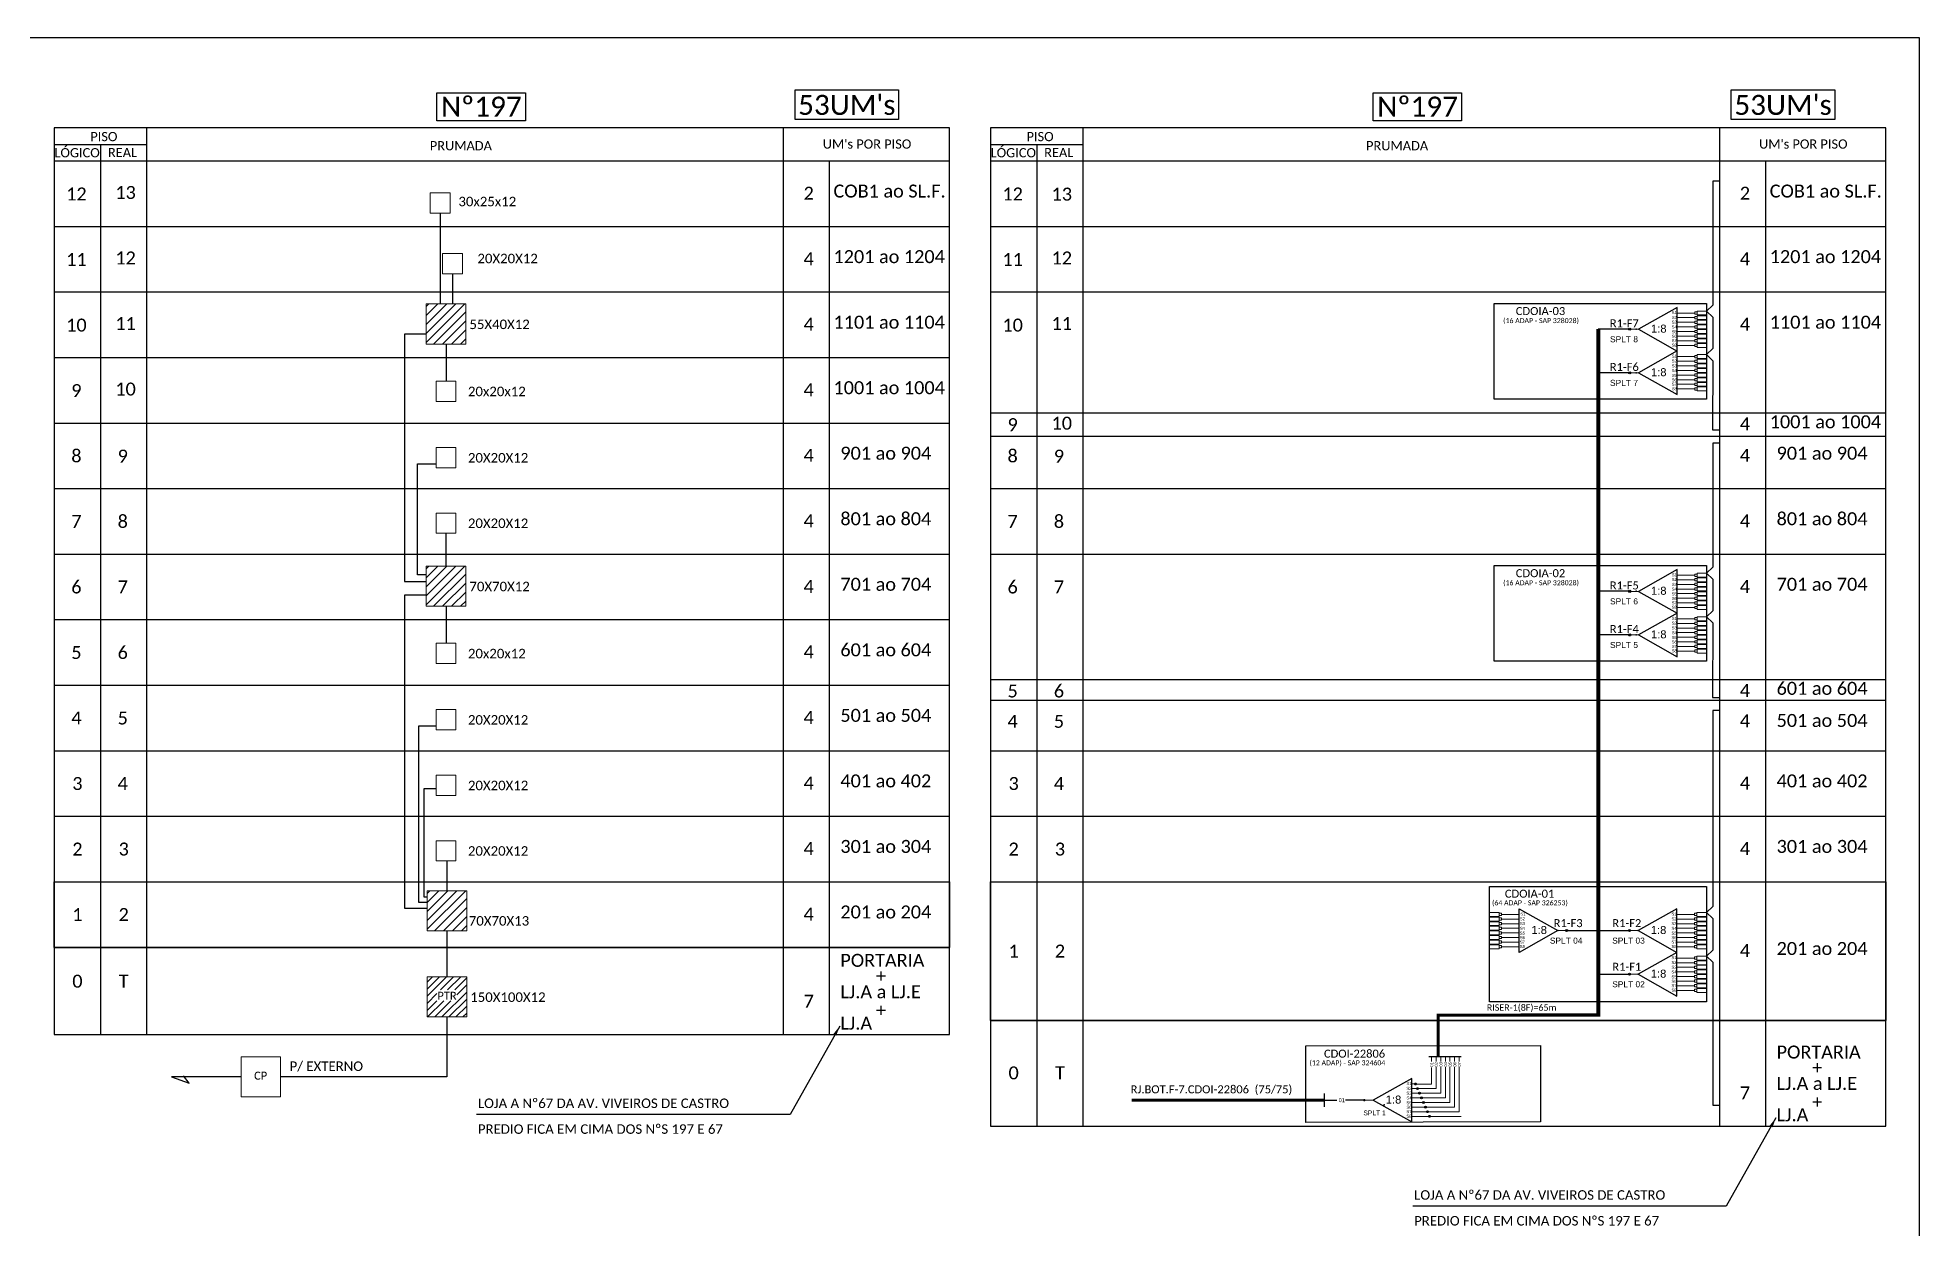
# Model space of a CAD drawing. Header units: metres. Extents: x -1286 to -445, y -500 to 94.
# Drawn here: x -915.4 to -445.1, y -203.3 to 94.2 of the extents above; entities that cross this region are included whole.
import ezdxf
from ezdxf.enums import TextEntityAlignment as Align

# ---------------------------------------------------------------- set-up
doc = ezdxf.new("R2010")
doc.units = ezdxf.units.M
doc.styles.add('ARIAL', font='arial.ttf')
doc.styles.add('WMF-Calibri0', font='calibri.ttf')
doc.linetypes.add('RESERVA', pattern='A,0.5,-0.15,["RESERVA",Standard,S=0.18,R=0,X=0,Y=-0.1],-1.3', length=1.95)
doc.dimstyles.new('ISO-25', dxfattribs={"dimtxt": 2.5, "dimasz": 2.5, "dimexe": 1.25, "dimexo": 0.625, "dimtad": 1, "dimtxsty": 'Standard', "dimcen": 2.5, "dimadec": 0, "dimazin": 0, "dimtfac": 1, "dimtmove": 0, "dimatfit": 3, "dimfxl": 1, "dimarcsym": 0})

# ---------------------------------------------------------------- blocks, each defined once
blk = doc.blocks.new('SPLITTER_')
blk.add_point((0, 0))
at = {"style": 'ARIAL', "flags": 4}
blk.add_attdef('SPLT', (0, -3.26), '', height=1.5, dxfattribs=at)
blk = doc.blocks.new('SPLT_1-8_DIV_DIR')
h = blk.add_hatch(color=3)
h.dxf.hatch_style = 1
edge = h.paths.add_edge_path()
edge.add_arc((12.77, 4.04), 0.242, 0, 360)
h = blk.add_hatch(color=3)
h.dxf.hatch_style = 1
edge = h.paths.add_edge_path()
edge.add_arc((13.27, 2.88), 0.242, 0, 360)
h = blk.add_hatch(color=3)
h.dxf.hatch_style = 1
edge = h.paths.add_edge_path()
edge.add_arc((13.77, 1.73), 0.242, 0, 360)
h = blk.add_hatch(color=3)
h.dxf.hatch_style = 1
edge = h.paths.add_edge_path()
edge.add_arc((14.27, 0.58), 0.242, 0, 360)
h = blk.add_hatch(color=3)
h.dxf.hatch_style = 1
edge = h.paths.add_edge_path()
edge.add_arc((14.77, -0.58), 0.242, 0, 360)
h = blk.add_hatch(color=3)
h.dxf.hatch_style = 1
edge = h.paths.add_edge_path()
edge.add_arc((15.27, -1.73), 0.242, 0, 360)
h = blk.add_hatch(color=3)
h.dxf.hatch_style = 1
edge = h.paths.add_edge_path()
edge.add_arc((15.77, -2.88), 0.242, 0, 360)
h = blk.add_hatch(color=3)
h.dxf.hatch_style = 1
edge = h.paths.add_edge_path()
edge.add_arc((16.27, -4.04), 0.242, 0, 360)
at = {"color": 1}
blk.add_lwpolyline([(11.89, 5.45), (2.22, 0), (11.89, -5.45), (11.89, 5.45)], dxfattribs=at)
at = {"color": 1, "lineweight": 0}
blk.add_lwpolyline([(2.22, 0), (0, 0)], dxfattribs=at)
at = {"color": 7, "lineweight": 0}
for points in [[(12.77, 4.04), (11.89, 4.04)], [(11.89, 2.88), (13.27, 2.88)], [(11.89, 1.73), (13.77, 1.73)], [(11.89, 0.58), (14.27, 0.58)], [(11.89, -0.58), (14.77, -0.58)], [(11.89, -1.73), (15.27, -1.73)], [(11.89, -2.88), (15.77, -2.88)], [(11.89, -4.04), (16.27, -4.04)]]:
    blk.add_lwpolyline(points, dxfattribs=at)
at = {"color": 3}
for centre in [(12.77, 4.04), (13.27, 2.88), (13.77, 1.73), (14.27, 0.58), (14.77, -0.58), (15.27, -1.73), (15.77, -2.88), (16.27, -4.04)]:
    blk.add_circle(centre, 0.242, dxfattribs=at)
at = {"color": 1, "style": 'ARIAL'}
for s, height, p in [('1:8', 2, (5.35, -0.85)), ('S1', 0.75, (10.52, 3.77)), ('S2', 0.75, (10.52, 2.58)), ('S3', 0.75, (10.52, 1.37)), ('S4', 0.75, (10.52, 0.19)), ('S5', 0.75, (10.52, -1.02)), ('S6', 0.75, (10.52, -2.14)), ('S7', 0.75, (10.52, -3.24)), ('S8', 0.75, (10.52, -4.36))]:
    blk.add_text(s, height=height, dxfattribs=at).set_placement(p)
blk = doc.blocks.new('SPLT_1-8_SC-APC')
at = {"color": 1}
blk.add_lwpolyline([(-7.37, -2.1), (-17.04, -7.55), (-7.37, -13), (-7.37, -2.1)], dxfattribs=at)
at = {"color": 3, "lineweight": 0}
for points in [[(-2.99, -3.51), (-7.37, -3.51)], [(-7.37, -4.66), (-2.99, -4.66)], [(-2.41, -3.02), (-2.41, -4)], [(-2.41, -3.02), (0, -3.02)], [(-2.41, -4), (0, -4)], [(-2.41, -4.17), (-2.41, -5.16)], [(-2.41, -4.17), (0, -4.17)], [(-7.37, -5.82), (-2.99, -5.82)], [(-7.37, -6.97), (-2.99, -6.97)], [(-7.37, -8.12), (-2.99, -8.12)], [(-7.37, -9.28), (-2.99, -9.28)], [(-2.41, -5.16), (0, -5.16)], [(-2.41, -5.32), (-2.41, -6.31)], [(-2.41, -5.32), (0, -5.32)], [(-2.41, -6.31), (0, -6.31)], [(-2.41, -6.48), (-2.41, -7.46)], [(-2.41, -6.48), (0, -6.48)], [(-2.41, -7.46), (0, -7.46)], [(-2.41, -7.63), (-2.41, -8.62)], [(-2.41, -7.63), (0, -7.63)], [(-2.41, -8.62), (0, -8.62)], [(-2.41, -8.78), (-2.41, -9.77)], [(-2.41, -8.78), (0, -8.78)], [(-7.37, -10.43), (-2.99, -10.43)], [(-7.37, -11.58), (-2.99, -11.58)], [(-2.41, -9.77), (0, -9.77)], [(-2.41, -9.94), (-2.41, -10.92)], [(-2.41, -9.94), (0, -9.94)], [(-2.41, -10.92), (0, -10.92)], [(-2.41, -11.09), (-2.41, -12.08)], [(-2.41, -11.09), (0, -11.09)], [(-2.41, -12.08), (0, -12.08)]]:
    blk.add_lwpolyline(points, dxfattribs=at)
for points in [[(-2.99, -3.22), (-2.41, -3.22), (-2.41, -3.8), (-2.99, -3.8)], [(-2.99, -4.38), (-2.41, -4.38), (-2.41, -4.95), (-2.99, -4.95)], [(-2.99, -5.53), (-2.41, -5.53), (-2.41, -6.1), (-2.99, -6.1)], [(-2.99, -6.68), (-2.41, -6.68), (-2.41, -7.26), (-2.99, -7.26)], [(-2.99, -7.84), (-2.41, -7.84), (-2.41, -8.41), (-2.99, -8.41)], [(-2.99, -8.99), (-2.41, -8.99), (-2.41, -9.56), (-2.99, -9.56)], [(-2.99, -10.14), (-2.41, -10.14), (-2.41, -10.72), (-2.99, -10.72)], [(-2.99, -11.3), (-2.41, -11.3), (-2.41, -11.87), (-2.99, -11.87)]]:
    blk.add_lwpolyline(points, close=True, dxfattribs=at)
at = {"color": 1, "lineweight": 0}
blk.add_lwpolyline([(-17.04, -7.55), (-19.26, -7.55)], dxfattribs=at)
at = {"color": 1, "style": 'ARIAL'}
for s, height, p in [('S1', 0.75, (-8.74, -3.78)), ('S2', 0.75, (-8.74, -4.97)), ('1:8', 2, (-13.91, -8.4)), ('S3', 0.75, (-8.74, -6.18)), ('S4', 0.75, (-8.74, -7.36)), ('S5', 0.75, (-8.74, -8.57)), ('S6', 0.75, (-8.74, -9.69)), ('S7', 0.75, (-8.74, -10.78)), ('S8', 0.75, (-8.74, -11.9))]:
    blk.add_text(s, height=height, dxfattribs=at).set_placement(p)
blk = doc.blocks.new('SPLT_1-8_SC-APC_ESQ')
at = {"color": 3, "lineweight": 0}
for points in [[(2.41, -3.02), (0, -3.02)], [(2.41, -4), (0, -4)], [(2.41, -4.17), (0, -4.17)], [(2.41, -3.02), (2.41, -4)], [(2.41, -4.17), (2.41, -5.16)], [(2.99, -3.51), (7.37, -3.51)], [(7.37, -4.66), (2.99, -4.66)], [(2.41, -5.16), (0, -5.16)], [(2.41, -5.32), (0, -5.32)], [(2.41, -6.31), (0, -6.31)], [(2.41, -6.48), (0, -6.48)], [(2.41, -7.46), (0, -7.46)], [(2.41, -7.63), (0, -7.63)], [(2.41, -8.62), (0, -8.62)], [(2.41, -8.78), (0, -8.78)], [(2.41, -5.32), (2.41, -6.31)], [(2.41, -6.48), (2.41, -7.46)], [(2.41, -7.63), (2.41, -8.62)], [(2.41, -8.78), (2.41, -9.77)], [(7.37, -5.82), (2.99, -5.82)], [(7.37, -6.97), (2.99, -6.97)], [(7.37, -8.12), (2.99, -8.12)], [(7.37, -9.28), (2.99, -9.28)], [(2.41, -9.77), (0, -9.77)], [(2.41, -9.94), (0, -9.94)], [(2.41, -10.92), (0, -10.92)], [(2.41, -11.09), (0, -11.09)], [(2.41, -12.08), (0, -12.08)], [(2.41, -9.94), (2.41, -10.92)], [(2.41, -11.09), (2.41, -12.08)], [(7.37, -10.43), (2.99, -10.43)], [(7.37, -11.58), (2.99, -11.58)]]:
    blk.add_lwpolyline(points, dxfattribs=at)
for points in [[(2.99, -3.22), (2.41, -3.22), (2.41, -3.8), (2.99, -3.8)], [(2.99, -4.38), (2.41, -4.38), (2.41, -4.95), (2.99, -4.95)], [(2.99, -5.53), (2.41, -5.53), (2.41, -6.1), (2.99, -6.1)], [(2.99, -6.68), (2.41, -6.68), (2.41, -7.26), (2.99, -7.26)], [(2.99, -7.84), (2.41, -7.84), (2.41, -8.41), (2.99, -8.41)], [(2.99, -8.99), (2.41, -8.99), (2.41, -9.56), (2.99, -9.56)], [(2.99, -10.14), (2.41, -10.14), (2.41, -10.72), (2.99, -10.72)], [(2.99, -11.3), (2.41, -11.3), (2.41, -11.87), (2.99, -11.87)]]:
    blk.add_lwpolyline(points, close=True, dxfattribs=at)
at = {"color": 1}
blk.add_lwpolyline([(7.37, -2.1), (17.04, -7.55), (7.37, -13), (7.37, -2.1)], dxfattribs=at)
at = {"color": 1, "lineweight": 0}
blk.add_lwpolyline([(17.04, -7.55), (19.26, -7.55)], dxfattribs=at)
at = {"color": 1, "style": 'ARIAL'}
for s, height, p in [('S2', 0.75, (7.56, -4.97)), ('S1', 0.75, (7.7, -3.78)), ('S5', 0.75, (7.55, -8.57)), ('S3', 0.75, (7.55, -6.18)), ('S4', 0.75, (7.55, -7.36)), ('S6', 0.75, (7.55, -9.69)), ('1:8', 2, (10.45, -8.4)), ('S7', 0.75, (7.55, -10.78)), ('S8', 0.75, (7.55, -11.9))]:
    blk.add_text(s, height=height, dxfattribs=at).set_placement(p)

msp = doc.modelspace()

# ---------------------------------------------------------------- hatches: boundary and pattern name
h = msp.add_hatch(color=3)
h.dxf.hatch_style = 1
edge = h.paths.add_edge_path()
edge.add_arc((-517.47, 21.37), 0.256, 0, 360)
h = msp.add_hatch(color=3)
h.dxf.hatch_style = 1
edge = h.paths.add_edge_path()
edge.add_arc((-517.47, 10.47), 0.256, 0, 360)
h = msp.add_hatch(color=3)
h.dxf.hatch_style = 1
edge = h.paths.add_edge_path()
edge.add_arc((-517.47, -44.12), 0.256, 0, 360)
h = msp.add_hatch(color=3)
h.dxf.hatch_style = 1
edge = h.paths.add_edge_path()
edge.add_arc((-517.47, -55.02), 0.256, 0, 360)
h = msp.add_hatch(color=3)
h.dxf.hatch_style = 1
edge = h.paths.add_edge_path()
edge.add_arc((-533.22, -128.88), 0.256, 0, 360)
h = msp.add_hatch(color=3)
h.dxf.hatch_style = 1
edge = h.paths.add_edge_path()
edge.add_arc((-517.51, -128.88), 0.256, 0, 360)
h = msp.add_hatch()
h.set_pattern_fill('ANSI31', color=1, scale=10, style=0)
h.set_pattern_definition([(45, (-1431.5117, -536.0261), (-0.8838835, 0.8838835), [])])
h.paths.add_polyline_path([(-818.04, -150.45), (-808.13, -150.45), (-808.13, -140.41), (-818.04, -140.41)])
h.paths.add_polyline_path([(-815.61, -146.41), (-810.57, -146.41), (-810.57, -143.68), (-815.61, -143.68)], flags=16)
h = msp.add_hatch(color=3)
h.dxf.hatch_style = 1
edge = h.paths.add_edge_path()
edge.add_arc((-517.51, -139.78), 0.256, 0, 360)
h = msp.add_hatch(color=3)
h.dxf.hatch_style = 1
edge = h.paths.add_edge_path()
edge.add_arc((-583.78, -171.24), 0.205, 0, 360)

# ---------------------------------------------------------------- linework, layer by layer
for p, q in [((-911.21, 63.41), (-911.21, -154.84)), ((-687.43, -154.84), (-687.43, 63.41)), ((-677.22, 63.41), (-677.22, -177.74)), ((-453.44, -177.74), (-453.44, 63.41))]:
    msp.add_line(p, q)
at = {"color": 1, "linetype": 'Continuous'}
for p, q in [((-818.24, 27), (-817.57, 27.67)), ((-818.24, 24.76), (-815.33, 27.67)), ((-818.24, 22.51), (-813.08, 27.67)), ((-818.24, 20.27), (-810.84, 27.67)), ((-818.24, 18.02), (-808.59, 27.67)), ((-816.39, 17.63), (-808.34, 25.68)), ((-814.14, 17.63), (-808.34, 23.44)), ((-811.9, 17.63), (-808.34, 21.19)), ((-809.65, 17.63), (-808.34, 18.95)), ((-818.24, -38.48), (-817.57, -37.81)), ((-818.24, -40.73), (-815.33, -37.81)), ((-818.24, -42.97), (-813.08, -37.81)), ((-818.24, -45.22), (-810.84, -37.81)), ((-818.24, -47.46), (-808.59, -37.81)), ((-816.39, -47.85), (-808.34, -39.81)), ((-814.14, -47.85), (-808.34, -42.05)), ((-811.9, -47.85), (-808.34, -44.3)), ((-809.65, -47.85), (-808.34, -46.54)), ((-818.04, -119.58), (-817.36, -118.91)), ((-818.04, -121.83), (-815.12, -118.91)), ((-818.04, -124.07), (-812.87, -118.91)), ((-818.04, -126.32), (-810.63, -118.91)), ((-818.04, -128.56), (-808.38, -118.91)), ((-816.18, -128.95), (-808.13, -120.9)), ((-813.94, -128.95), (-808.13, -123.15)), ((-811.69, -128.95), (-808.13, -125.39)), ((-809.45, -128.95), (-808.13, -127.64))]:
    msp.add_line(p, q, dxfattribs=at)
at = {"color": 8, "linetype": 'RESERVA', "lineweight": 0, "ltscale": 3}
msp.add_line((-567.27, -175.28), (-559.57, -175.28), dxfattribs=at)
msp.add_lwpolyline([(-1286.07, -499.81), (-445.07, -499.81), (-445.07, 94.19), (-1286.07, 94.19)], close=True)
at = {"color": 2}
for points in [[(-815.6, 80.41), (-793.46, 80.41), (-793.46, 73.39), (-815.6, 73.39)], [(-726.07, 81.16), (-700.21, 81.16), (-700.21, 73.74), (-726.07, 73.74)], [(-581.61, 80.41), (-559.47, 80.41), (-559.47, 73.39), (-581.61, 73.39)], [(-492.08, 81.16), (-466.22, 81.16), (-466.22, 73.74), (-492.08, 73.74)]]:
    msp.add_lwpolyline(points, close=True, dxfattribs=at)
at = {"color": 0}
for points in [[(-687.43, 71.63), (-911.21, 71.63)], [(-453.44, 71.63), (-677.22, 71.63)], [(-911.21, 67.52), (-888.06, 67.52)], [(-677.22, 67.52), (-654.07, 67.52)], [(-911.21, 63.41), (-687.43, 63.41)], [(-677.22, 63.41), (-453.44, 63.41)]]:
    msp.add_lwpolyline(points, dxfattribs=at)
for points in [[(-911.21, 71.63), (-911.21, 63.41)], [(-888.06, 63.41), (-888.06, 71.63)], [(-729.02, 71.63), (-729.02, 63.41)], [(-687.43, 63.41), (-687.43, 71.63)], [(-677.22, 71.63), (-677.22, 63.41)], [(-654.07, 63.41), (-654.07, 71.63)], [(-495.03, 71.63), (-495.03, 63.41)], [(-453.44, 63.41), (-453.44, 71.63)], [(-899.64, 67.52), (-899.64, 63.41)], [(-665.65, 67.52), (-665.65, 63.41)], [(-911.21, 63.41), (-687.43, 63.41)], [(-911.21, 63.41), (-687.43, 63.41)], [(-911.21, 63.41), (-687.43, 63.41)], [(-911.21, 63.41), (-687.43, 63.41)], [(-911.21, 63.41), (-687.43, 63.41)], [(-899.64, 63.41), (-899.64, -154.84)], [(-888.06, -154.84), (-888.06, 63.41)], [(-729.02, 63.41), (-729.02, -154.84)], [(-717.45, -154.84), (-717.45, 63.41)], [(-677.22, 63.41), (-453.44, 63.41)], [(-677.22, 63.41), (-453.44, 63.41)], [(-677.22, 63.41), (-453.44, 63.41)], [(-677.22, 63.41), (-453.44, 63.41)], [(-677.22, 63.41), (-453.44, 63.41)], [(-665.65, 63.41), (-665.65, -177.74)], [(-654.07, -177.74), (-654.07, 63.41)], [(-495.03, 63.41), (-495.03, -177.74)], [(-483.46, -177.74), (-483.46, 63.41)], [(-911.21, 47.03), (-687.43, 47.03)], [(-677.22, 47.03), (-453.44, 47.03)], [(-911.21, 30.66), (-687.43, 30.66)], [(-911.21, 30.66), (-687.43, 30.66)], [(-677.22, 30.66), (-453.44, 30.66)], [(-677.22, 30.66), (-453.44, 30.66)], [(-911.21, 14.29), (-687.43, 14.29)], [(-911.21, 14.29), (-687.43, 14.29)], [(-677.22, 0.47), (-453.44, 0.47)], [(-677.22, 0.47), (-453.44, 0.47)], [(-911.21, -2.08), (-687.43, -2.08)], [(-677.22, -5.32), (-453.44, -5.32)], [(-911.21, -18.45), (-687.43, -18.45)], [(-677.22, -18.45), (-453.44, -18.45)], [(-911.21, -34.83), (-687.43, -34.83)], [(-677.22, -34.83), (-453.44, -34.83)], [(-911.21, -51.2), (-687.43, -51.2)], [(-911.21, -67.57), (-687.43, -67.57)], [(-677.22, -66.16), (-453.44, -66.16)], [(-677.22, -71.31), (-453.44, -71.31)], [(-911.21, -83.94), (-687.43, -83.94)], [(-677.22, -83.94), (-453.44, -83.94)], [(-911.21, -100.31), (-687.43, -100.31)], [(-677.22, -100.31), (-453.44, -100.31)], [(-911.21, -116.68), (-687.43, -116.68)], [(-677.22, -116.68), (-453.44, -116.68)], [(-911.21, -133.06), (-687.43, -133.06)], [(-677.22, -151.33), (-453.44, -151.33)]]:
    msp.add_lwpolyline(points)
at = {"color": 3}
for points in [[(-495.01, 58.38), (-496.66, 58.38), (-496.67, 27.4), (-498.23, 25.89), (-496.67, 24.39), (-496.67, 16.5), (-498.23, 15), (-496.67, 13.49), (-496.77, -3.76), (-495.11, -3.76)], [(-814.75, 50.34), (-814.73, 27.67)], [(-811.66, 35.17), (-811.66, 27.67)], [(-818.24, 20.16), (-823.7, 20.16), (-823.7, -41.63), (-818.24, -41.64)], [(-813.29, 17.63), (-813.28, 8.38)], [(-495.01, -7.1), (-496.66, -7.1), (-496.67, -38.09), (-498.23, -39.59), (-496.67, -41.1), (-496.67, -48.98), (-498.23, -50.49), (-496.67, -52), (-496.77, -70.62), (-495.11, -70.62)], [(-818.24, -40.04), (-820.39, -40.04), (-820.39, -12.26), (-815.78, -12.26)], [(-813.29, -37.81), (-813.3, -29.63)], [(-818.45, -45.11), (-823.7, -45.11), (-823.7, -90.03), (-823.7, -123.27), (-818.04, -123.28)], [(-813.29, -47.85), (-813.28, -57.11)], [(-495.05, -73.92), (-496.7, -73.92), (-496.71, -122.84), (-498.28, -124.35), (-496.71, -125.86), (-496.71, -133.74), (-498.28, -135.25), (-496.71, -136.75), (-496.71, -172.47), (-495.06, -172.47)], [(-818.04, -121.83), (-820.09, -121.83), (-820.09, -77.75), (-815.78, -77.75)], [(-818.04, -120.52), (-818.79, -120.52), (-818.79, -93.34), (-815.78, -93.34)], [(-813.09, -111.49), (-813.08, -118.91)], [(-813.08, -128.95), (-813.08, -140.41)], [(-593.76, -171.24), (-590.68, -171.24)], [(-583.78, -171.24), (-588.53, -171.24)]]:
    msp.add_lwpolyline(points, dxfattribs=at)
at = {"lineweight": 0}
for points in [[(-812.27, 55.41), (-817.23, 55.41), (-817.23, 50.34), (-812.27, 50.34)], [(-809.18, 40.24), (-814.14, 40.24), (-814.14, 35.17), (-809.18, 35.17)], [(-810.82, 8.38), (-815.78, 8.38), (-815.78, 3.31), (-810.82, 3.31)], [(-810.82, -8.19), (-815.78, -8.19), (-815.78, -13.26), (-810.82, -13.26)], [(-810.82, -24.56), (-815.78, -24.56), (-815.78, -29.63), (-810.82, -29.63)], [(-810.82, -57.11), (-815.78, -57.11), (-815.78, -62.18), (-810.82, -62.18)], [(-810.82, -73.67), (-815.78, -73.67), (-815.78, -78.74), (-810.82, -78.74)], [(-810.82, -90.05), (-815.78, -90.05), (-815.78, -95.12), (-810.82, -95.12)], [(-810.82, -106.42), (-815.78, -106.42), (-815.78, -111.49), (-810.82, -111.49)]]:
    msp.add_lwpolyline(points, close=True, dxfattribs=at)
at = {"color": 1, "lineweight": 0}
for points in [[(-808.34, 27.67), (-818.24, 27.67), (-818.24, 17.63), (-808.34, 17.63)], [(-808.34, -37.81), (-818.24, -37.81), (-818.24, -47.85), (-808.34, -47.85)], [(-808.13, -118.91), (-818.04, -118.91), (-818.04, -128.95), (-808.13, -128.95)], [(-808.13, -140.41), (-818.04, -140.41), (-818.04, -150.45), (-808.13, -150.45)], [(-854.63, -160.39), (-864.53, -160.39), (-864.53, -170.43), (-854.63, -170.43)]]:
    msp.add_lwpolyline(points, close=True, dxfattribs=at)
at = {"color": 1}
for points in [[(-551.36, 27.79), (-498.23, 27.79), (-498.23, 3.9), (-551.36, 3.9)], [(-551.36, -37.69), (-498.23, -37.69), (-498.23, -61.59), (-551.36, -61.59)], [(-552.48, -117.83), (-498.25, -117.83), (-498.25, -146.64), (-552.48, -146.64)], [(-598.4, -157.7), (-539.73, -157.57), (-539.73, -176.67), (-598.4, -176.8)]]:
    msp.add_lwpolyline(points, close=True, dxfattribs=at)
at = {"color": 5}
msp.add_lwpolyline([(-565.33, -160.36, 0.8, 0.8, 0), (-565.33, -150.02, 0.8, 0.8, 0), (-525.34, -149.96, 1, 1, 0), (-525.34, 21.37, 1, 1, 0)], format="xyseb", dxfattribs=at)
for points in [[(-517.49, 21.37), (-525.34, 21.37)], [(-517.49, 10.47), (-525.34, 10.47)], [(-517.49, -44.12), (-525.34, -44.12)], [(-517.49, -55.02), (-525.34, -55.02)], [(-533.22, -128.88), (-517.54, -128.88)], [(-525.38, -139.78), (-517.54, -139.78)], [(-567.7, -160.29), (-559.57, -160.29)]]:
    msp.add_lwpolyline(points, dxfattribs=at)
at = {"color": 7}
for points in [[(-911.21, -116.68), (-687.43, -116.68), (-687.43, -133.06), (-911.21, -133.06)], [(-677.22, -116.68), (-453.44, -116.68), (-453.44, -151.33), (-677.22, -151.33)]]:
    msp.add_lwpolyline(points, close=True, dxfattribs=at)
at = {"color": 1}
for points in [[(-813.08, -150.45), (-813.08, -165.41), (-854.63, -165.41)], [(-881.89, -165.43), (-877.48, -167.02)], [(-864.53, -165.43), (-881.89, -165.43)], [(-877.48, -167.02), (-878.88, -165.19)], [(-593.76, -172.87), (-593.76, -169.61)]]:
    msp.add_lwpolyline(points, dxfattribs=at)
at = {"color": 7}
for points in [[(-911.21, -154.84), (-687.43, -154.84)], [(-677.22, -177.74), (-453.44, -177.74)]]:
    msp.add_lwpolyline(points, dxfattribs=at)
at = {"color": 5, "lineweight": 0}
for points in [[(-567.01, -163.04), (-567.01, -167.21), (-570.77, -167.21)], [(-570.27, -168.36), (-565.85, -168.36), (-565.85, -163)], [(-569.77, -169.51), (-564.69, -169.51), (-564.69, -163.01)], [(-569.27, -170.67), (-563.54, -170.67), (-563.54, -163.01)], [(-568.77, -171.82), (-562.38, -171.82), (-562.38, -163.01)], [(-568.27, -172.97), (-561.22, -172.97), (-561.22, -163.01)], [(-567.77, -174.12), (-560.07, -174.12), (-560.07, -163.01)], [(-567.01, -160.29), (-567.01, -161.61)], [(-565.85, -160.29), (-565.85, -161.58)], [(-564.69, -160.29), (-564.69, -161.58)], [(-563.54, -160.29), (-563.54, -161.58)], [(-563.54, -160.29), (-563.54, -161.58)], [(-562.38, -160.29), (-562.38, -161.58)], [(-562.38, -160.29), (-562.38, -161.58)], [(-561.22, -160.29), (-561.22, -161.58)], [(-561.22, -160.29), (-561.22, -161.58)], [(-560.07, -160.29), (-560.07, -161.58)]]:
    msp.add_lwpolyline(points, dxfattribs=at)
at = {"color": 1, "const_width": 0.8}
msp.add_lwpolyline([(-641.91, -171.24), (-593.76, -171.24)], dxfattribs=at)
at = {"color": 3}
for centre, radius in [((-517.47, 21.37), 0.256), ((-517.47, 10.47), 0.256), ((-517.47, -44.12), 0.256), ((-517.47, -55.02), 0.256), ((-533.22, -128.88), 0.256), ((-517.51, -128.88), 0.256), ((-517.51, -139.78), 0.256), ((-583.78, -171.24), 0.205), ((-583.78, -171.24), 0.205)]:
    msp.add_circle(centre, radius, dxfattribs=at)

# ---------------------------------------------------------------- block references
for p in [(-498.23, 28.91), (-498.23, 18.02), (-498.23, -36.58), (-498.23, -47.47), (-498.28, -121.33), (-498.28, -132.23)]:
    msp.add_blockref('SPLT_1-8_SC-APC', p, dxfattribs=at)
ref = msp.add_blockref('SPLITTER_', (-515.85, 21.37), dxfattribs=dict(xscale=-1))
ref.add_attrib('SPLT', 'SPLT 8', (-522.38, 18.1), dxfattribs={"height": 1.5, "style": 'ARIAL'})
ref = msp.add_blockref('SPLITTER_', (-515.85, 10.47), dxfattribs=dict(xscale=-1))
ref.add_attrib('SPLT', 'SPLT 7', (-522.38, 7.21), dxfattribs={"height": 1.5, "style": 'ARIAL'})
ref = msp.add_blockref('SPLITTER_', (-515.85, -44.12), dxfattribs=dict(xscale=-1))
ref.add_attrib('SPLT', 'SPLT 6', (-522.38, -47.38), dxfattribs={"height": 1.5, "style": 'ARIAL'})
ref = msp.add_blockref('SPLITTER_', (-515.85, -55.02), dxfattribs=dict(xscale=-1))
ref.add_attrib('SPLT', 'SPLT 5', (-522.38, -58.28), dxfattribs={"height": 1.5, "style": 'ARIAL'})
for name, p in [('SPLT_1-8_SC-APC_ESQ', (-552.48, -121.33)), ('SPLT_1-8_DIV_DIR', (-583.78, -171.24))]:
    msp.add_blockref(name, p)
ref = msp.add_blockref('SPLITTER_', (-535.45, -128.87))
ref.add_attrib('SPLT', 'SPLT 04', (-537.42, -132.13), dxfattribs={"height": 1.5, "style": 'ARIAL'})
ref = msp.add_blockref('SPLITTER_', (-515.31, -128.87), dxfattribs=dict(xscale=-1))
ref.add_attrib('SPLT', 'SPLT 03', (-521.84, -132.13), dxfattribs={"height": 1.5, "style": 'ARIAL'})
ref = msp.add_blockref('SPLITTER_', (-515.31, -139.77), dxfattribs=dict(xscale=-1))
ref.add_attrib('SPLT', 'SPLT 02', (-521.84, -143.03), dxfattribs={"height": 1.5, "style": 'ARIAL'})
ref = msp.add_blockref('SPLITTER_', (-578.79, -172.41), dxfattribs=dict(xscale=-0.8000000000001819, yscale=0.8000000000001819, zscale=0.8))
ref.add_attrib('SPLT', 'SPLT 1', (-584.02, -175.02), dxfattribs={"height": 1.2, "style": 'ARIAL'})

# ---------------------------------------------------------------- texts
at = {"color": 2, "style": 'WMF-Calibri0'}
for s, height, p in [("53UM's ", 5, (-725.29, 74.9)), ("53UM's ", 5, (-491.3, 74.9)), ('Nº197', 5, (-814.55, 74.46)), ('Nº197', 5, (-580.56, 74.46)), ('LOJA A Nº67 DA AV. VIVEIROS DE CASTRO', 2.3729, (-805.33, -173.2)), ('PREDIO FICA EM CIMA DOS NºS 197 E 67', 2.3729, (-805.33, -179.65)), ('LOJA A Nº67 DA AV. VIVEIROS DE CASTRO', 2.3729, (-571.34, -196.11)), ('PREDIO FICA EM CIMA DOS NºS 197 E 67', 2.3729, (-571.34, -202.56))]:
    msp.add_text(s, height=height, dxfattribs=at).set_placement(p)
at = {"color": 0, "style": 'WMF-Calibri0'}
for s, p in [('     PISO', (-906.25, 68.33)), ('     PISO', (-672.26, 68.33)), ('  LÓGICO', (-912.79, 64.3)), ('    REAL', (-901.03, 64.35)), ('PRUMADA', (-817.34, 66.05)), ("UM's POR PISO", (-719.13, 66.47)), ('  LÓGICO', (-678.8, 64.3)), ('    REAL', (-667.04, 64.35)), ('PRUMADA', (-583.35, 66.05)), ("UM's POR PISO", (-485.14, 66.47))]:
    msp.add_text(s, height=2.3, dxfattribs=at).set_placement(p)
at = {"color": 7, "style": 'WMF-Calibri0'}
for s, p in [('13', (-893.39, 55.52)), ('13', (-659.4, 55.11)), ('12', (-893.39, 39.15)), ('12', (-659.4, 39.15)), ('11', (-893.39, 22.78)), ('11', (-659.4, 22.78)), ('10', (-893.39, 6.41)), ('10', (-659.4, -2.12))]:
    msp.add_text(s, height=3.24, dxfattribs=at).set_placement(p, align=Align.MIDDLE_CENTER)
for s, height, p in [('COB1 ao SL.F.', 3.24, (-716.46, 54.25)), ('COB1 ao SL.F.', 3.24, (-482.47, 54.25)), ('30x25x12', 2.373, (-810.2, 52.07)), ('20X20X12', 2.373, (-805.44, 37.84)), ('1201 ao 1204', 3.24, (-716.46, 37.87)), ('1201 ao 1204', 3.24, (-482.47, 37.87)), ('55X40X12', 2.373, (-807.45, 21.39)), ('1101 ao 1104', 3.24, (-716.46, 21.5)), ('1101 ao 1104', 3.24, (-482.47, 21.5)), ('20x20x12', 2.373, (-807.82, 4.63)), ('1001 ao 1004', 3.24, (-716.46, 5.13)), ('1001 ao 1004', 3.24, (-482.47, -3.39)), ('901 ao 904', 3.24, (-714.74, -11.24)), ('901 ao 904', 3.24, (-480.75, -11.24)), ('20X20X12', 2.373, (-807.82, -11.94)), ('20X20X12', 2.373, (-807.82, -28.31)), ('801 ao 804', 3.24, (-714.74, -27.61)), ('801 ao 804', 3.24, (-480.75, -27.61)), ('70X70X12', 2.373, (-807.45, -44.1)), ('701 ao 704', 3.24, (-714.74, -43.98)), ('701 ao 704', 3.24, (-480.75, -43.98)), ('20x20x12', 2.373, (-807.82, -60.86)), ('601 ao 604', 3.24, (-714.74, -60.36)), ('601 ao 604', 3.24, (-480.75, -69.98)), ('20X20X12', 2.373, (-807.82, -77.42)), ('501 ao 504', 3.24, (-714.74, -76.73)), ('501 ao 504', 3.24, (-480.75, -78)), ('20X20X12', 2.373, (-807.82, -93.8)), ('401 ao 402', 3.24, (-714.74, -93.1)), ('401 ao 402', 3.24, (-480.75, -93.1)), ('20X20X12', 2.373, (-807.82, -110.17)), ('301 ao 304', 3.24, (-714.74, -109.47)), ('301 ao 304', 3.24, (-480.75, -109.47)), ('70X70X13', 2.373, (-807.6, -127.63)), ('201 ao 204', 3.24, (-714.74, -125.84)), ('PORTARIA', 3.24, (-714.74, -137.93)), ('201 ao 204', 3.24, (-480.75, -134.97)), ('+', 3.24, (-705.83, -141.8)), ('PTR', 2, (-815.45, -146.16)), ('150X100X12', 2.373, (-807.24, -146.69)), ('LJ.A a LJ.E', 3.24, (-714.74, -145.78)), ('LJ.A ', 3.24, (-714.74, -153.62)), ('+', 3.24, (-705.83, -150.37)), ('PORTARIA', 3.24, (-480.75, -160.84)), ('CP', 2, (-861.26, -166.12)), ('P/ EXTERNO', 2.373, (-852.38, -163.94)), ('+', 3.24, (-471.84, -164.7)), ('LJ.A a LJ.E', 3.24, (-480.75, -168.68)), ('LJ.A ', 3.24, (-480.75, -176.52)), ('+', 3.24, (-471.84, -173.27))]:
    msp.add_text(s, height=height, dxfattribs=at).set_placement(p)
at = {"color": 1, "style": 'WMF-Calibri0'}
for s, p in [('(16 ADAP - SAP 328028)', (-539.62, 22.88)), ('(16 ADAP - SAP 328028)', (-539.62, -42.61)), ('(64 ADAP - SAP 326253)', (-542.4, -122.57)), ('(12 ADAP) - SAP 324604', (-588.02, -162.54))]:
    msp.add_text(s, height=1.25, dxfattribs=at).set_placement(p, align=Align.CENTER)
for s, p in [('CDOIA-03', (-545.93, 24.89)), ('CDOIA-02', (-545.93, -40.59)), ('CDOIA-01', (-548.66, -120.66)), ('CDOI-22806', (-593.87, -160.62)), ('RJ.BOT.F-7.CDOI-22806  (75/75)', (-642.19, -169.53))]:
    msp.add_text(s, height=2, dxfattribs=at).set_placement(p)
at = {"color": 5, "style": 'WMF-Calibri0'}
for s, height, p in [('R1-F7', 2, (-522.43, 21.84)), ('R1-F6', 2, (-522.43, 10.94)), ('R1-F5', 2, (-522.43, -43.65)), ('R1-F4', 2, (-522.43, -54.54)), ('R1-F3', 2, (-536.47, -128.01)), ('R1-F2', 2, (-521.81, -128.01)), ('R1-F1', 2, (-521.81, -138.91)), ('RISER-1(8F)=65m', 1.6, (-553.17, -148.9))]:
    msp.add_text(s, height=height, dxfattribs=at).set_placement(p)
at = {"style": 'ARIAL'}
for s, p in [('01', (-566.95, -162.32)), ('02', (-565.8, -162.32)), ('03', (-564.64, -162.32)), ('04', (-563.48, -162.32)), ('05', (-562.33, -162.32)), ('06', (-561.17, -162.32)), ('07', (-560.01, -162.32))]:
    msp.add_text(s, height=0.75, rotation=90, dxfattribs=at).set_placement(p, align=Align.MIDDLE_CENTER)
msp.add_text('01', height=1, dxfattribs=at).set_placement((-589.43, -171.24), align=Align.MIDDLE_CENTER)
at = {"color": 7, "style": 'WMF-Calibri0'}
for tag, flags, p in [('12', 4, (-905.67, 55.14)), ('2', 4, (-722.65, 55.33)), ('12', 4, (-671.68, 55.14)), ('2', 4, (-488.66, 55.33)), ('11', 4, (-905.67, 38.77)), ('4', 4, (-722.65, 38.96)), ('11', 4, (-671.68, 38.77)), ('4', 4, (-488.66, 38.96)), ('10', 4, (-905.67, 22.39)), ('4', 4, (-722.65, 22.59)), ('10', 4, (-671.68, 22.39)), ('4', 4, (-488.66, 22.59)), ('9', 4, (-905.67, 6.02)), ('4', 4, (-722.65, 6.22)), ('9', 4, (-671.68, -2.5)), ('4', 4, (-488.66, -2.31)), ('8', 4, (-905.67, -10.28)), ('9', 4, (-894.09, -10.35)), ('4', 4, (-722.65, -10.15)), ('8', 4, (-671.68, -10.28)), ('9', 4, (-660.11, -10.35)), ('4', 4, (-488.66, -10.15)), ('7', 4, (-905.67, -26.65)), ('8', 4, (-894.09, -26.65)), ('4', 4, (-722.65, -26.53)), ('7', 4, (-671.68, -26.65)), ('8', 4, (-660.11, -26.65)), ('4', 4, (-488.66, -26.53)), ('6', 4, (-905.67, -43.03)), ('7', 4, (-894.09, -43.03)), ('4', 4, (-722.65, -42.9)), ('6', 4, (-671.68, -43.03)), ('7', 4, (-660.11, -43.03)), ('4', 4, (-488.66, -42.9)), ('5', 4, (-905.67, -59.4)), ('6', 4, (-894.09, -59.4)), ('4', 4, (-722.65, -59.27)), ('5', 4, (-671.68, -69.02)), ('6', 4, (-660.11, -69.02)), ('4', 4, (-488.66, -68.89)), ('4', 4, (-905.67, -75.77)), ('5', 4, (-894.09, -75.77)), ('4', 4, (-722.65, -75.64)), ('4', 4, (-671.68, -76.6)), ('5', 4, (-660.11, -76.6)), ('4', 4, (-488.66, -76.47)), ('3', 4, (-905.42, -92.14)), ('4', 4, (-894.09, -92.14)), ('4', 4, (-722.65, -92.01)), ('3', 4, (-671.43, -92.14)), ('4', 4, (-660.11, -92.14)), ('4', 4, (-488.66, -92.01)), ('2', 4, (-905.42, -108.51)), ('3', 4, (-893.85, -108.51)), ('4', 4, (-722.65, -108.38)), ('2', 4, (-671.43, -108.51)), ('3', 4, (-659.86, -108.51)), ('4', 4, (-488.66, -108.38)), ('1', 4, (-905.42, -124.88)), ('2', 4, (-893.85, -124.87)), ('4', 4, (-722.65, -124.76)), ('1', 4, (-671.43, -134.01)), ('2', 4, (-659.86, -134)), ('4', 4, (-488.66, -133.88)), ('0', 4, (-905.42, -141.51)), ('T', 12, (-893.85, -141.48)), ('7', 4, (-722.65, -146.54)), ('0', 4, (-671.43, -164.42)), ('T', 12, (-659.86, -164.38)), ('7', 4, (-488.66, -169.44))]:
    msp.add_attdef(tag, text='XX', height=3.24, dxfattribs=dict(at, flags=flags)).set_placement(p, align=Align.MIDDLE_CENTER)

# ---------------------------------------------------------------- leaders
at = {"color": 2}
for points in [[(-714.9, -152.74), (-727.31, -174.83), (-805.65, -174.83)], [(-480.91, -175.64), (-493.32, -197.73), (-571.66, -197.73)]]:
    msp.add_leader(points, dimstyle='ISO-25', override={"dimgap": 0.625, "dimtad": 0}, dxfattribs=at)

doc.saveas('drawing.dxf')
